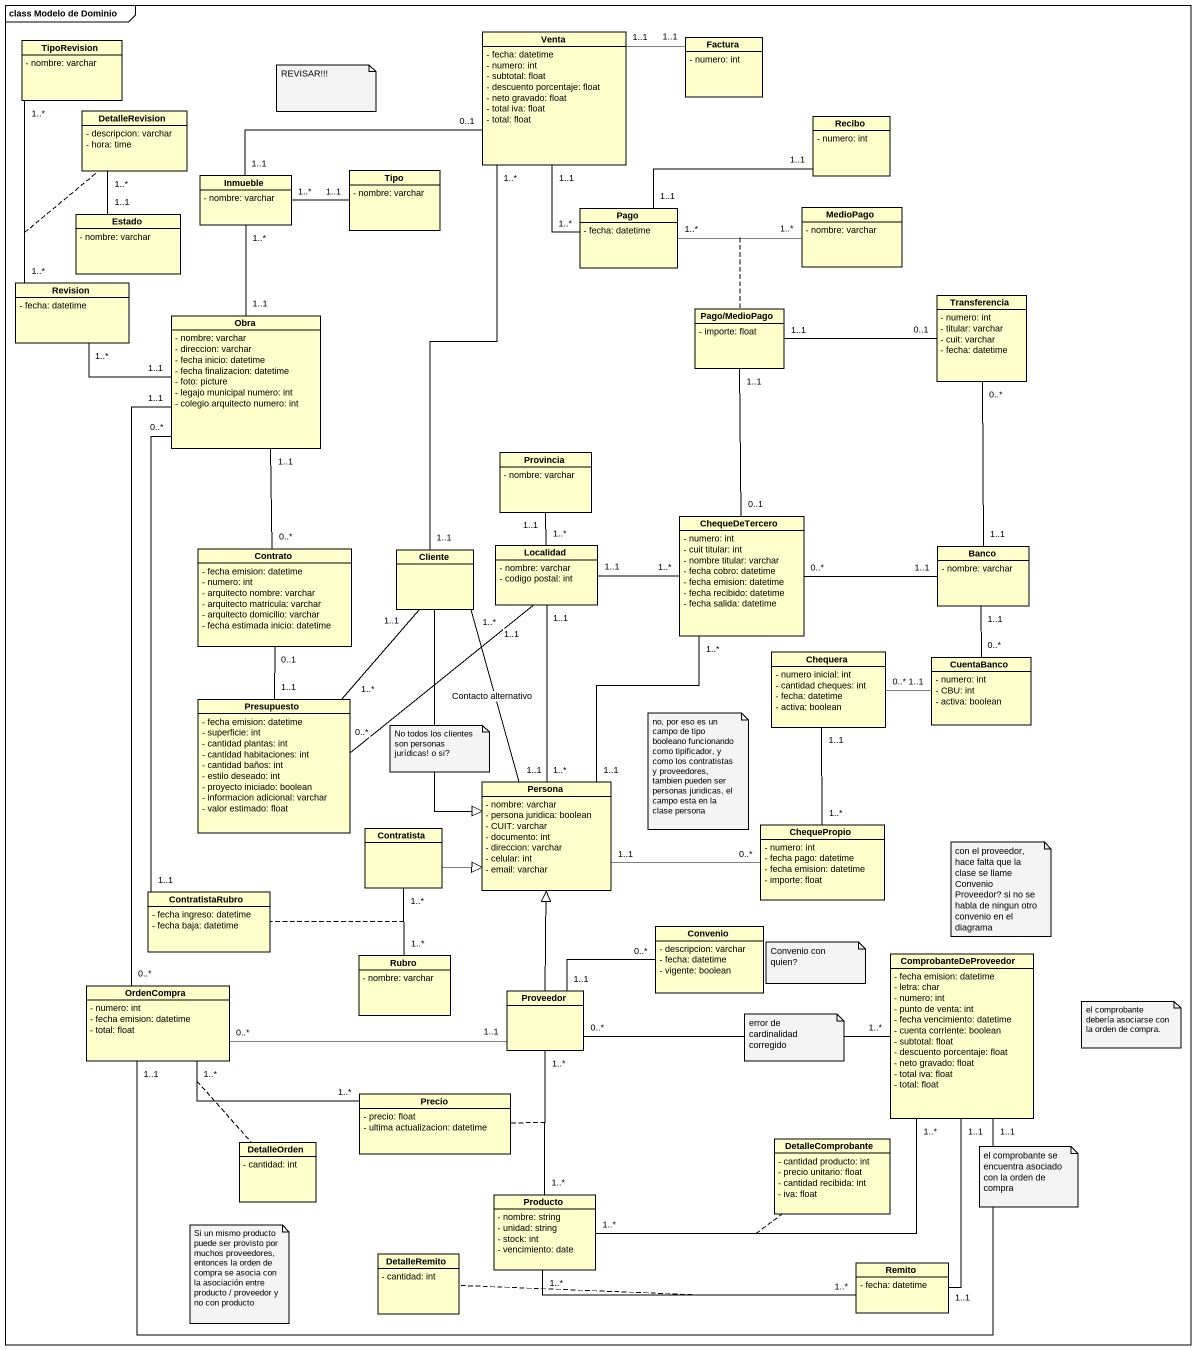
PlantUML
@startuml
mainframe class Modelo de Dominio
hide circle
hide empty members
skinparam classAttributeIconSize 0
class Venta {
  - fecha: datetime
  - numero: int
  - subtotal: float
  - descuento porcentaje: float
  - neto gravado: float
  - total iva: float
  - total: float
}
class TipoRevision {
  - nombre: varchar
}
class Factura {
  - numero: int
}
class DetalleRevision {
  - descripcion: varchar
  - hora: time
}
class Recibo {
  - numero: int
}
class Inmueble {
  - nombre: varchar
}
class Tipo {
  - nombre: varchar
}
class Estado {
  - nombre: varchar
}
class Pago {
  - fecha: datetime
}
class MedioPago {
  - nombre: varchar
}
class Revision {
  - fecha: datetime
}
class Transferencia {
  - numero: int
  - titular: varchar
  - cuit: varchar
  - fecha: datetime
}
class Obra {
  - nombre: varchar
  - direccion: varchar
  - fecha inicio: datetime
  - fecha finalizacion: datetime
  - foto: picture
  - legajo municipal numero: int
  - colegio arquitecto numero: int
}
class "Pago/MedioPago" as Pago_MedioPago {
  - importe: float
}
class Provincia {
  - nombre: varchar
}
class ChequeDeTercero {
  - numero: int
  - cuit titular: int
  - nombre titular: varchar
  - fecha cobro: datetime
  - fecha emision: datetime
  - fecha recibido: datetime
  - fecha salida: datetime
}
class Contrato {
  - fecha emision: datetime
  - numero: int
  - arquitecto nombre: varchar
  - arquitecto matricula: varchar
  - arquitecto domicilio: varchar
  - fecha estimada inicio: datetime
}
class Cliente
class Localidad {
  - nombre: varchar
  - codigo postal: int
}
class Banco {
  - nombre: varchar
}
class Chequera {
  - numero inicial: int
  - cantidad cheques: int
  - fecha: datetime
  - activa: boolean
}
class CuentaBanco {
  - numero: int
  - CBU: int
  - activa: boolean
}
class Presupuesto {
  - fecha emision: datetime
  - superficie: int
  - cantidad plantas: int
  - cantidad habitaciones: int
  - cantidad baños: int
  - estilo deseado: int
  - proyecto iniciado: boolean
  - informacion adicional: varchar
  - valor estimado: float
}
class Persona {
  - nombre: varchar
  - persona juridica: boolean
  - CUIT: varchar
  - documento: int
  - direccion: varchar
  - celular: int
  - email: varchar
}
class Contratista
class ChequePropio {
  - numero: int
  - fecha pago: datetime
  - fecha emision: datetime
  - importe: float
}
class ContratistaRubro {
  - fecha ingreso: datetime
  - fecha baja: datetime
}
class Rubro {
  - nombre: varchar
}
class Convenio {
  - descripcion: varchar
  - fecha: datetime
  - vigente: boolean
}
class ComprobanteDeProveedor {
  - fecha emision: datetime
  - letra: char
  - numero: int
  - punto de venta: int
  - fecha vencimiento: datetime
  - cuenta corriente: boolean
  - subtotal: float
  - descuento porcentaje: float
  - neto gravado: float
  - total iva: float
  - total: float
}
class OrdenCompra {
  - numero: int
  - fecha emision: datetime
  - total: float
}
class Proveedor
class Precio {
  - precio: float
  - ultima actualizacion: datetime
}
class DetalleOrden {
  - cantidad: int
}
class DetalleComprobante {
  - cantidad producto: int
  - precio unitario: float
  - cantidad recibida: int
  - iva: float
}
class Producto {
  - nombre: string
  - unidad: string
  - stock: int
  - vencimiento: date
}
class DetalleRemito {
  - cantidad: int
}
class Remito {
  - fecha: datetime
}
Venta "1..1" -right- "1..1" Factura
Inmueble "1..1" -right- "0..1" Venta
Inmueble "1..*" -- "1..1" Obra
Tipo "1..1" -left- "1..*" Inmueble
Estado "1..1" -up- "1..*" DetalleRevision
Pago "1..*" -up- "1..1" Venta
Pago "1..1" -right- "1..1" Recibo
Pago "1..*" -right- "1..*" MedioPago
(Pago, MedioPago) .. Pago_MedioPago
Revision "1..*" -up- "1..*" TipoRevision
(Revision, TipoRevision) .. DetalleRevision
Revision "1..*" -right- "1..1" Obra
Transferencia "0..1" -left- "1..1" Pago_MedioPago
Transferencia "0..*" -- "1..1" Banco
ChequeDeTercero "0..1" -up- "1..1" Pago_MedioPago
ChequeDeTercero "0..*" -right- "1..1" Banco
Contrato "0..*" -up- "1..1" Obra
Contrato "0..1" -- "1..1" Presupuesto
Cliente "1..1" -up- "1..*" Venta
Cliente --|> Persona
Cliente "1..*" -- "1..1" Persona : Contacto alternativo
Localidad "1..*" -up- "1..1" Provincia
Localidad "1..1" -right- "1..*" ChequeDeTercero
Localidad "1..1" -- "1..*" Persona
Banco "1..1" -- "0..*" CuentaBanco
CuentaBanco "1..1" -left- "0..*" Chequera
Presupuesto "1..*" -up- "1..1" Cliente
Presupuesto "0..*" -up- "1..1" Localidad
Persona "1..1" -up- "1..*" ChequeDeTercero
Contratista -right-|> Persona
ChequePropio "1..*" -up- "1..1" Chequera
ChequePropio "0..*" -left- "1..1" Persona
ContratistaRubro "1..1" -up- "0..*" Obra
Rubro "1..*" -up- "1..*" Contratista
(Rubro, Contratista) .. ContratistaRubro
Convenio "0..*" -left- "1..1" Proveedor
OrdenCompra "0..*" -up- "1..1" Obra
OrdenCompra "1..1" -right- "1..1" ComprobanteDeProveedor
OrdenCompra "0..*" -right- "1..1" Proveedor
OrdenCompra "1..*" -right- "1..*" Precio
(OrdenCompra, Precio) .. DetalleOrden
Proveedor -up-|> Persona
Proveedor "0..*" -right- "1..*" ComprobanteDeProveedor
Producto "1..*" -right- "1..*" ComprobanteDeProveedor
(Producto, ComprobanteDeProveedor) .. DetalleComprobante
Producto "1..*" -up- "1..*" Proveedor
(Producto, Proveedor) .. Precio
Remito "1..1" -up- "1..1" ComprobanteDeProveedor
Remito "1..*" -left- "1..*" Producto
(Remito, Producto) .. DetalleRemito
note as N1
  REVISAR!!!
end note
note as N2
  No todos los clientes son personas jurídicas! o si?
end note
note as N3
  no, por eso es un campo de tipo booleano funcionando como tipificador, y como los contratistas y proveedores, tambien pueden ser personas juridicas, el campo esta en la clase persona
end note
note as N4
  con el proveedor, hace falta que la clase se llame ConvenioProveedor? si no se habla de ningun otro convenio en el diagrama
end note
note as N5
  Convenio con quien?
end note
note as N6
  el comprobante debería asociarse con la orden de compra.
end note
note as N7
  error de cardinalidad
  corregido
end note
note as N8
  el comprobante se encuentra asociado con la orden de compra
end note
note as N9
  Si un mismo producto puede ser provisto por muchos proveedores, entonces la orden de compra se asocia con la asociación entre producto / proveedor y no con producto
end note
@enduml
